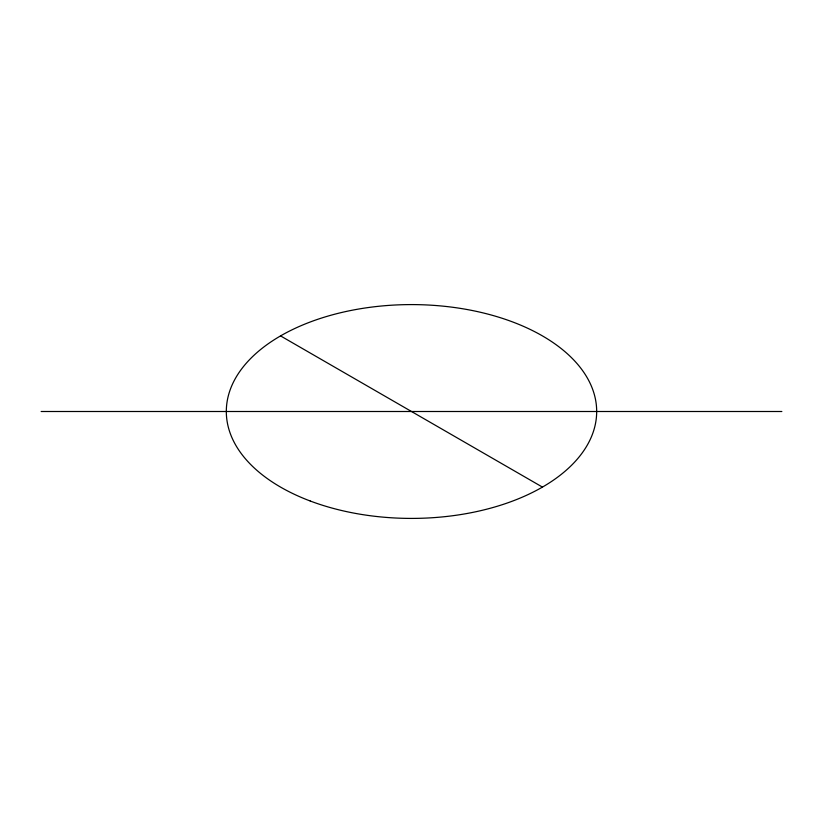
<?xml version="1.0" encoding="UTF-8"?>
<svg xmlns="http://www.w3.org/2000/svg" width="823" height="823" viewBox="0 0 823 823"><rect width="100%" height="100%" fill="white"/><g stroke="black" fill="none" stroke-linecap="round" stroke-linejoin="round"><path stroke-width="1.23" d="M41.15 411.5L781.85 411.5M280.561 335.907L542.439 487.093M310.271 501.022A185.175 106.908 0 0 0 596.397 417.354A185.175 106.908 0 0 0 327.832 316.125A185.175 106.908 0 0 0 310.271 501.022"/></g></svg>
